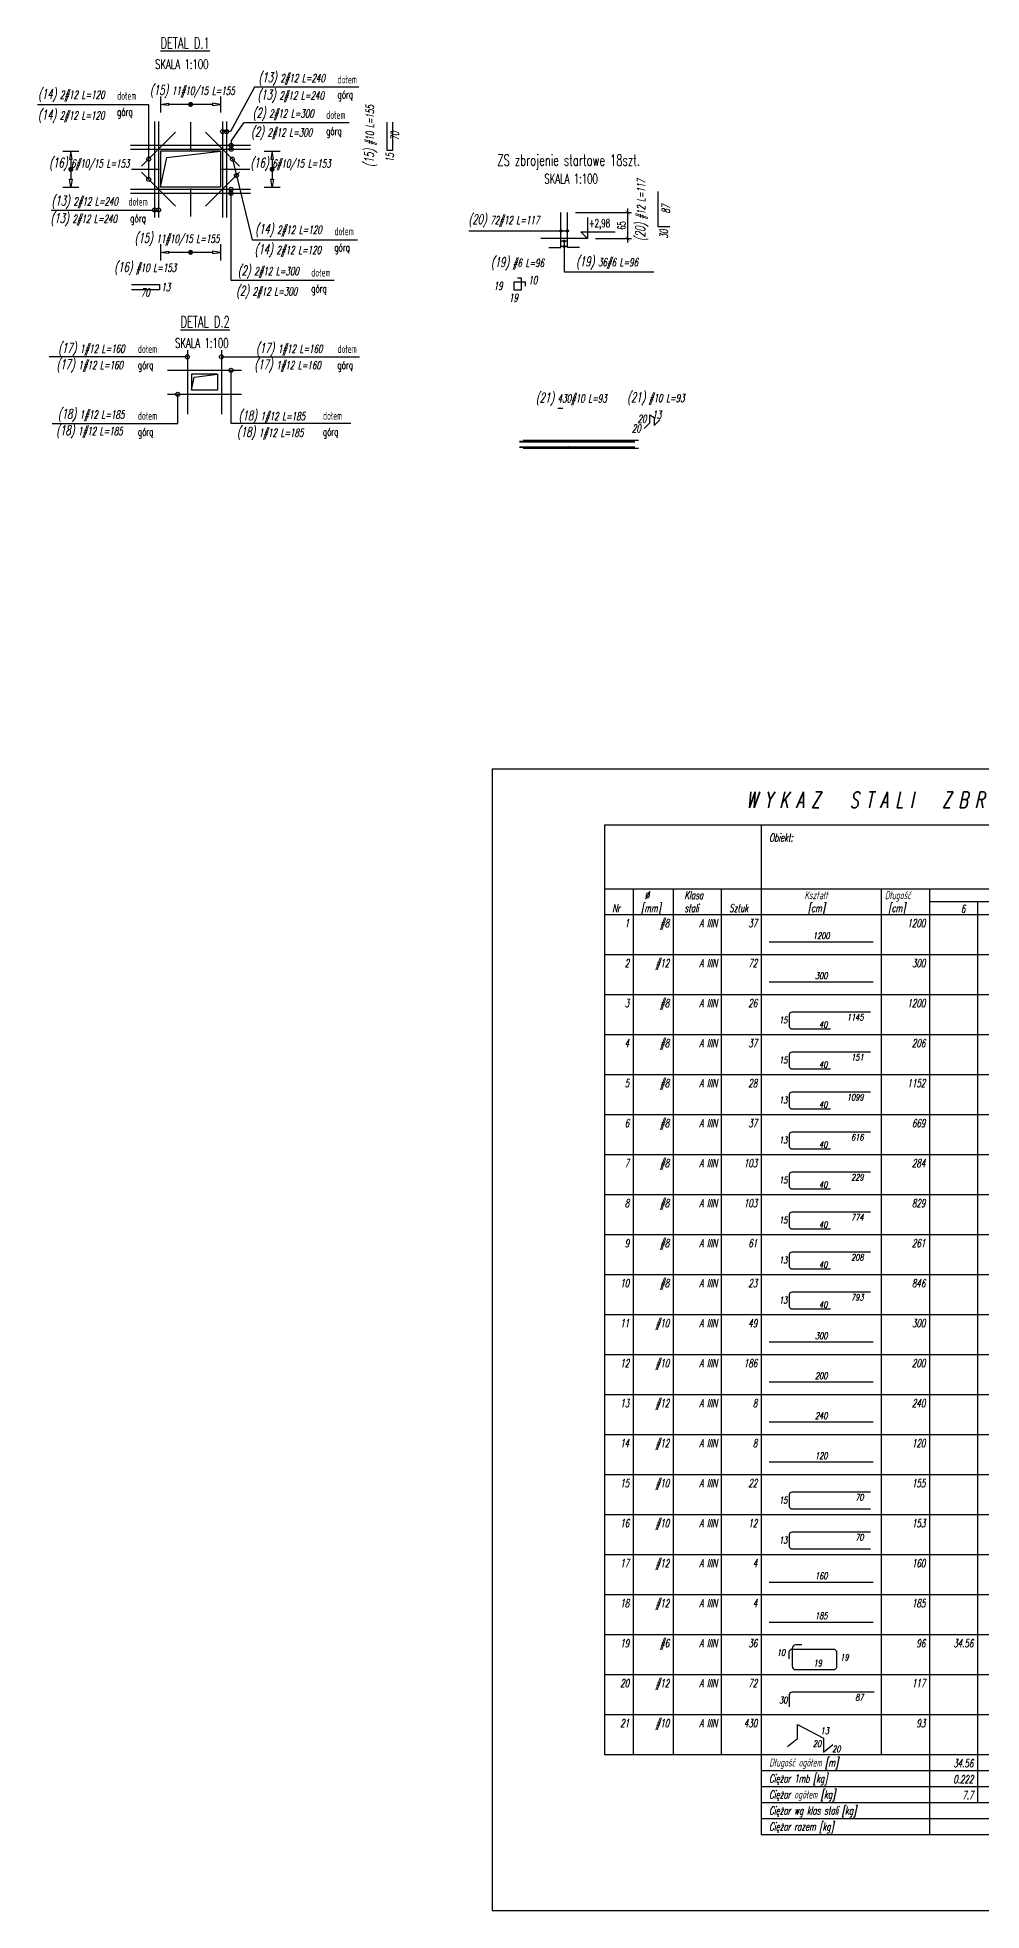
# Model space of a CAD drawing. Header units: millimetres. Extents: x 25746 to 38332, y -66591 to -55538.
# Drawn here: x 33315 to 35674, y -65174 to -60492 of the extents above; entities that cross this region are included whole.
import ezdxf
from ezdxf.enums import TextEntityAlignment as Align

# ---------------------------------------------------------------- set-up
doc = ezdxf.new("R2010")
doc.units = ezdxf.units.MM
doc.header["$LTSCALE"] = 5
doc.layers.get('Defpoints').update_dxf_attribs({"color": 251})
for name, color, linetype in [('K-LINIA', 254, 'Continuous'), ('K-SRUBY', 3, 'Continuous'), ('K-TEXT 2.4mm', 71, 'Continuous'), ('K-TEXT 2.8mm', 101, 'Continuous'), ('K-TEXT 2mm', 254, 'Continuous'), ('K-WYMIARY', 1, 'Continuous'), ('K-ZBROJ_12', 161, 'Continuous'), ('ZBROJA_NIEZLICZAC', 255, 'Continuous'), ('ZBROJA_PRET', 161, 'Continuous'), ('ZBROJA_RZUTPR', 141, 'Continuous'), ('ZBROJA_RZUTPR1', 255, 'Continuous'), ('ZBROJA_ZASIEG', 253, 'Continuous'), ('ZBROJA_ZESTAWIENIE', 62, 'Continuous'), ('ZBROJA_ZESTAWIENIE1', 252, 'Continuous'), ('ZBROJA_ZESTAWIENIE2', 30, 'Continuous'), ('ZBROJA_ZESTAWIENIE3', 141, 'Continuous'), ('ZBROJA_ZESTAWIENIE4', 210, 'Continuous'), ('ZBROJA_ZLICZAC', 125, 'Continuous')]:
    doc.layers.add(name, color=color, linetype=linetype)
doc.styles.add('STYL_ZBROJA', font='romanszb.shx', dxfattribs={"width": 0.65, "oblique": 12})
doc.styles.add('text 2.4mm', font='romans.shx', dxfattribs={"width": 0.65})
doc.styles.add('text 2.8mm', font='romans.shx', dxfattribs={"width": 0.65})
doc.styles.add('text 2mm', font='romans.shx', dxfattribs={"width": 0.65})
doc.styles.add('WYM1', font='romanszb.shx', dxfattribs={"width": 0.6})
doc.dimstyles.new('CM100', dxfattribs={"dimscale": 5, "dimtxt": 2, "dimasz": 1, "dimexe": 1, "dimexo": 2, "dimgap": 0.5, "dimtad": 1, "dimrnd": 0.5, "dimdsep": 46, "dimtxsty": 'WYM1', "dimblk": 'OBLIQUE', "dimcen": 0, "dimdle": 1, "dimclrd": 253, "dimclre": 251, "dimclrt": 30, "dimadec": 0, "dimazin": 0, "dimtfac": 1, "dimtix": 1, "dimtmove": 0, "dimatfit": 0, "dimfxl": 1, "dimtfillclr": 256, "dimtolj": 1, "dimarcsym": 0})

# ---------------------------------------------------------------- blocks, each defined once
blk = doc.blocks.new('_zestawienie')
at = {"layer": 'ZBROJA_ZESTAWIENIE'}
for p, q in [((0, 0), (1652, 0)), ((392, 0), (392, -160)), ((1172, 0), (1172, -160)), ((1652, 0), (1652, -160)), ((0, -160), (1652, -160)), ((0, -160), (0, -192)), ((72, -160), (72, -192)), ((172, -160), (172, -192)), ((292, -160), (292, -192)), ((392, -160), (392, -192)), ((692, -160), (692, -192)), ((812, -160), (812, -192)), ((1652, -160), (1652, -224)), ((0, -192), (0, -224)), ((0, -224), (1652, -224)), ((0, -224), (0, -324)), ((72, -192), (72, -224)), ((72, -224), (72, -324)), ((172, -192), (172, -224)), ((172, -224), (172, -324)), ((292, -192), (292, -224)), ((292, -224), (292, -324)), ((392, -192), (392, -224)), ((392, -224), (392, -324)), ((692, -192), (692, -224)), ((692, -224), (692, -324)), ((812, -192), (812, -224)), ((812, -224), (812, -324)), ((932, -192), (932, -224)), ((932, -224), (932, -324)), ((1052, -192), (1052, -224)), ((1052, -224), (1052, -324)), ((1172, -192), (1172, -224)), ((1172, -224), (1172, -324)), ((1292, -192), (1292, -224)), ((1292, -224), (1292, -324)), ((1412, -192), (1412, -224)), ((1412, -224), (1412, -324)), ((1532, -192), (1532, -224)), ((1532, -224), (1532, -324)), ((1652, -192), (1652, -224)), ((1652, -224), (1652, -324)), ((0, -324), (0, -424)), ((72, -324), (72, -424)), ((172, -324), (172, -424)), ((292, -324), (292, -424)), ((392, -324), (392, -424)), ((692, -324), (692, -424)), ((812, -324), (812, -424)), ((932, -324), (932, -424)), ((1052, -324), (1052, -424)), ((1172, -324), (1172, -424)), ((1292, -324), (1292, -424)), ((1412, -324), (1412, -424)), ((1532, -324), (1532, -424)), ((1652, -324), (1652, -424)), ((0, -424), (0, -524)), ((72, -424), (72, -524)), ((172, -424), (172, -524)), ((292, -424), (292, -524)), ((392, -424), (392, -524)), ((692, -424), (692, -524)), ((812, -424), (812, -524)), ((932, -424), (932, -524)), ((1052, -424), (1052, -524)), ((1172, -424), (1172, -524)), ((1292, -424), (1292, -524)), ((1412, -424), (1412, -524)), ((1532, -424), (1532, -524)), ((1652, -424), (1652, -524)), ((0, -524), (0, -624)), ((72, -524), (72, -624)), ((172, -524), (172, -624)), ((292, -524), (292, -624)), ((392, -524), (392, -624)), ((692, -524), (692, -624)), ((812, -524), (812, -624)), ((932, -524), (932, -624)), ((1052, -524), (1052, -624)), ((1172, -524), (1172, -624)), ((1292, -524), (1292, -624)), ((1412, -524), (1412, -624)), ((1532, -524), (1532, -624)), ((1652, -524), (1652, -624)), ((0, -624), (0, -724)), ((72, -624), (72, -724)), ((172, -624), (172, -724)), ((292, -624), (292, -724)), ((392, -624), (392, -724)), ((692, -624), (692, -724)), ((812, -624), (812, -724)), ((932, -624), (932, -724)), ((1052, -624), (1052, -724)), ((1172, -624), (1172, -724)), ((1292, -624), (1292, -724)), ((1412, -624), (1412, -724)), ((1532, -624), (1532, -724)), ((1652, -624), (1652, -724)), ((0, -724), (0, -824)), ((72, -724), (72, -824)), ((172, -724), (172, -824)), ((292, -724), (292, -824)), ((392, -724), (392, -824)), ((692, -724), (692, -824)), ((812, -724), (812, -824)), ((932, -724), (932, -824)), ((1052, -724), (1052, -824)), ((1172, -724), (1172, -824)), ((1292, -724), (1292, -824)), ((1412, -724), (1412, -824)), ((1532, -724), (1532, -824)), ((1652, -724), (1652, -824)), ((0, -824), (0, -924)), ((72, -824), (72, -924)), ((172, -824), (172, -924)), ((292, -824), (292, -924)), ((392, -824), (392, -924)), ((692, -824), (692, -924)), ((812, -824), (812, -924)), ((932, -824), (932, -924)), ((1052, -824), (1052, -924)), ((1172, -824), (1172, -924)), ((1292, -824), (1292, -924)), ((1412, -824), (1412, -924)), ((1532, -824), (1532, -924)), ((1652, -824), (1652, -924)), ((0, -924), (0, -1024)), ((72, -924), (72, -1024)), ((172, -924), (172, -1024)), ((292, -924), (292, -1024)), ((392, -924), (392, -1024)), ((692, -924), (692, -1024)), ((812, -924), (812, -1024)), ((932, -924), (932, -1024)), ((1052, -924), (1052, -1024)), ((1172, -924), (1172, -1024)), ((1292, -924), (1292, -1024)), ((1412, -924), (1412, -1024)), ((1532, -924), (1532, -1024)), ((1652, -924), (1652, -1024)), ((0, -1024), (0, -1124)), ((72, -1024), (72, -1124)), ((172, -1024), (172, -1124)), ((292, -1024), (292, -1124)), ((392, -1024), (392, -1124)), ((692, -1024), (692, -1124)), ((812, -1024), (812, -1124)), ((932, -1024), (932, -1124)), ((1052, -1024), (1052, -1124)), ((1172, -1024), (1172, -1124)), ((1292, -1024), (1292, -1124)), ((1412, -1024), (1412, -1124)), ((1532, -1024), (1532, -1124)), ((1652, -1024), (1652, -1124)), ((0, -1124), (0, -1224)), ((72, -1124), (72, -1224)), ((172, -1124), (172, -1224)), ((292, -1124), (292, -1224)), ((392, -1124), (392, -1224)), ((692, -1124), (692, -1224)), ((812, -1124), (812, -1224)), ((932, -1124), (932, -1224)), ((1052, -1124), (1052, -1224)), ((1172, -1124), (1172, -1224)), ((1292, -1124), (1292, -1224)), ((1412, -1124), (1412, -1224)), ((1532, -1124), (1532, -1224)), ((1652, -1124), (1652, -1224)), ((0, -1224), (0, -1324)), ((72, -1224), (72, -1324)), ((172, -1224), (172, -1324)), ((292, -1224), (292, -1324)), ((392, -1224), (392, -1324)), ((692, -1224), (692, -1324)), ((812, -1224), (812, -1324)), ((932, -1224), (932, -1324)), ((1052, -1224), (1052, -1324)), ((1172, -1224), (1172, -1324)), ((1292, -1224), (1292, -1324)), ((1412, -1224), (1412, -1324)), ((1532, -1224), (1532, -1324)), ((1652, -1224), (1652, -1324)), ((0, -1324), (0, -1424)), ((72, -1324), (72, -1424)), ((172, -1324), (172, -1424)), ((292, -1324), (292, -1424)), ((392, -1324), (392, -1424)), ((692, -1324), (692, -1424)), ((812, -1324), (812, -1424)), ((932, -1324), (932, -1424)), ((1052, -1324), (1052, -1424)), ((1172, -1324), (1172, -1424)), ((1292, -1324), (1292, -1424)), ((1412, -1324), (1412, -1424)), ((1532, -1324), (1532, -1424)), ((1652, -1324), (1652, -1424)), ((0, -1424), (0, -1524)), ((72, -1424), (72, -1524)), ((172, -1424), (172, -1524)), ((292, -1424), (292, -1524)), ((392, -1424), (392, -1524)), ((692, -1424), (692, -1524)), ((812, -1424), (812, -1524)), ((932, -1424), (932, -1524)), ((1052, -1424), (1052, -1524)), ((1172, -1424), (1172, -1524)), ((1292, -1424), (1292, -1524)), ((1412, -1424), (1412, -1524)), ((1532, -1424), (1532, -1524)), ((1652, -1424), (1652, -1524)), ((0, -1524), (0, -1624)), ((72, -1524), (72, -1624)), ((172, -1524), (172, -1624)), ((292, -1524), (292, -1624)), ((392, -1524), (392, -1624)), ((692, -1524), (692, -1624)), ((812, -1524), (812, -1624)), ((932, -1524), (932, -1624)), ((1052, -1524), (1052, -1624)), ((1172, -1524), (1172, -1624)), ((1292, -1524), (1292, -1624)), ((1412, -1524), (1412, -1624)), ((1532, -1524), (1532, -1624)), ((1652, -1524), (1652, -1624)), ((0, -1624), (0, -1724)), ((72, -1624), (72, -1724)), ((172, -1624), (172, -1724)), ((292, -1624), (292, -1724)), ((392, -1624), (392, -1724)), ((692, -1624), (692, -1724)), ((812, -1624), (812, -1724)), ((932, -1624), (932, -1724)), ((1052, -1624), (1052, -1724)), ((1172, -1624), (1172, -1724)), ((1292, -1624), (1292, -1724)), ((1412, -1624), (1412, -1724)), ((1532, -1624), (1532, -1724)), ((1652, -1624), (1652, -1724)), ((0, -1724), (0, -1824)), ((72, -1724), (72, -1824)), ((172, -1724), (172, -1824)), ((292, -1724), (292, -1824)), ((392, -1724), (392, -1824)), ((692, -1724), (692, -1824)), ((812, -1724), (812, -1824)), ((932, -1724), (932, -1824)), ((1052, -1724), (1052, -1824)), ((1172, -1724), (1172, -1824)), ((1292, -1724), (1292, -1824)), ((1412, -1724), (1412, -1824)), ((1532, -1724), (1532, -1824)), ((1652, -1724), (1652, -1824)), ((0, -1824), (0, -1924)), ((72, -1824), (72, -1924)), ((172, -1824), (172, -1924)), ((292, -1824), (292, -1924)), ((392, -1824), (392, -1924)), ((692, -1824), (692, -1924)), ((812, -1824), (812, -1924)), ((932, -1824), (932, -1924)), ((1052, -1824), (1052, -1924)), ((1172, -1824), (1172, -1924)), ((1292, -1824), (1292, -1924)), ((1412, -1824), (1412, -1924)), ((1532, -1824), (1532, -1924)), ((1652, -1824), (1652, -1924)), ((0, -1924), (0, -2024)), ((72, -1924), (72, -2024)), ((172, -1924), (172, -2024)), ((292, -1924), (292, -2024)), ((392, -1924), (392, -2024)), ((692, -1924), (692, -2024)), ((812, -1924), (812, -2024)), ((932, -1924), (932, -2024)), ((1052, -1924), (1052, -2024)), ((1172, -1924), (1172, -2024)), ((1292, -1924), (1292, -2024)), ((1412, -1924), (1412, -2024)), ((1532, -1924), (1532, -2024)), ((1652, -1924), (1652, -2024)), ((0, -2024), (0, -2124)), ((72, -2024), (72, -2124)), ((172, -2024), (172, -2124)), ((292, -2024), (292, -2124)), ((392, -2024), (392, -2124)), ((692, -2024), (692, -2124)), ((812, -2024), (812, -2124)), ((932, -2024), (932, -2124)), ((1052, -2024), (1052, -2124)), ((1172, -2024), (1172, -2124)), ((1292, -2024), (1292, -2124)), ((1412, -2024), (1412, -2124)), ((1532, -2024), (1532, -2124)), ((1652, -2024), (1652, -2124)), ((0, -2124), (0, -2224)), ((72, -2124), (72, -2224)), ((172, -2124), (172, -2224)), ((292, -2124), (292, -2224)), ((392, -2124), (392, -2224)), ((692, -2124), (692, -2224)), ((812, -2124), (812, -2224)), ((932, -2124), (932, -2224)), ((1052, -2124), (1052, -2224)), ((1172, -2124), (1172, -2224)), ((1292, -2124), (1292, -2224)), ((1412, -2124), (1412, -2224)), ((1532, -2124), (1532, -2224)), ((1652, -2124), (1652, -2224)), ((0, -2224), (0, -2324)), ((72, -2224), (72, -2324)), ((172, -2224), (172, -2324)), ((292, -2224), (292, -2324)), ((392, -2224), (392, -2324)), ((692, -2224), (692, -2324)), ((812, -2224), (812, -2324)), ((932, -2224), (932, -2324)), ((1052, -2224), (1052, -2324)), ((1172, -2224), (1172, -2324)), ((1292, -2224), (1292, -2324)), ((1412, -2224), (1412, -2324)), ((1532, -2224), (1532, -2324)), ((1652, -2224), (1652, -2324)), ((0, -2324), (1652, -2324)), ((392, -2324), (392, -2524)), ((812, -2324), (812, -2524)), ((932, -2324), (932, -2444)), ((1052, -2324), (1052, -2444)), ((1172, -2324), (1172, -2444)), ((1292, -2324), (1292, -2444)), ((1412, -2324), (1412, -2484)), ((1532, -2324), (1532, -2484)), ((1652, -2324), (1652, -2484)), ((1652, -2324), (1652, -2484)), ((1292, -2444), (1292, -2484)), ((392, -2524), (1652, -2524)), ((1652, -2484), (1652, -2524))]:
    blk.add_line(p, q, dxfattribs=at)
at = {"layer": 'ZBROJA_ZESTAWIENIE1'}
for p, q in [((-280, 140), (1712, 140)), ((-280, 140), (-280, -2714)), ((1712, 140), (1712, -2714)), ((812, -192), (1652, -192)), ((0, -324), (1652, -324)), ((0, -424), (1652, -424)), ((0, -524), (1652, -524)), ((0, -624), (1652, -624)), ((0, -724), (1652, -724)), ((0, -824), (1652, -824)), ((0, -924), (1652, -924)), ((0, -1024), (1652, -1024)), ((0, -1124), (1652, -1124)), ((0, -1224), (1652, -1224)), ((0, -1324), (1652, -1324)), ((0, -1424), (1652, -1424)), ((0, -1524), (1652, -1524)), ((0, -1624), (1652, -1624)), ((0, -1724), (1652, -1724)), ((0, -1824), (1652, -1824)), ((0, -1924), (1652, -1924)), ((0, -2024), (1652, -2024)), ((0, -2124), (1652, -2124)), ((0, -2224), (1652, -2224)), ((392, -2364), (1652, -2364)), ((392, -2404), (1652, -2404)), ((392, -2444), (1652, -2444)), ((392, -2484), (1652, -2484)), ((-280, -2714), (1712, -2714))]:
    blk.add_line(p, q, dxfattribs=at)
at = {"layer": 'ZBROJA_ZESTAWIENIE2'}
blk.add_line((0, 0), (0, -160), dxfattribs=at)
at = {"layer": 'ZBROJA_ZESTAWIENIE3'}
for points in [[(412, -292.8), (672, -292.8)], [(412, -392.8), (672, -392.8)], [(412, -1292.8), (672, -1292.8)], [(412, -1392.8), (672, -1392.8)], [(412, -1492.8), (672, -1492.8)], [(412, -1592.8), (672, -1592.8)], [(412, -1892.8), (672, -1892.8)], [(412, -1992.8), (672, -1992.8)], [(458, -2304.2), (482.2, -2284.2), (482.2, -2249), (547.2, -2283), (547.2, -2318.2), (571.2, -2298.6)]]:
    blk.add_lwpolyline(points, dxfattribs=at)
for points in [[(564.8, -511), (469, -511, -0.414214), (463, -505), (463, -473.6, -0.414214), (469, -467.6), (665.4, -467.6)], [(564.8, -611), (469, -611, -0.414214), (463, -605), (463, -573.6, -0.414214), (469, -567.6), (665.4, -567.6)], [(564.8, -711), (469, -711, -0.414214), (463, -705), (463, -673.6, -0.414214), (469, -667.6), (665.4, -667.6)], [(564.8, -811), (469, -811, -0.414214), (463, -805), (463, -773.6, -0.414214), (469, -767.6), (665.4, -767.6)], [(564.8, -911), (469, -911, -0.414214), (463, -905), (463, -873.6, -0.414214), (469, -867.6), (665.4, -867.6)], [(564.8, -1011), (469, -1011, -0.414214), (463, -1005), (463, -973.6, -0.414214), (469, -967.6), (665.4, -967.6)], [(564.8, -1111), (469, -1111, -0.414214), (463, -1105), (463, -1073.6, -0.414214), (469, -1067.6), (665.4, -1067.6)], [(564.8, -1211), (469, -1211, -0.414214), (463, -1205), (463, -1173.6, -0.414214), (469, -1167.6), (665.4, -1167.6)], [(665.4, -1711), (469, -1711, -0.414214), (463, -1705), (463, -1673.6, -0.414214), (469, -1667.6), (665.4, -1667.6)], [(665.4, -1811), (469, -1811, -0.414214), (463, -1805), (463, -1773.6, -0.414214), (469, -1767.6), (665.4, -1767.6)], [(493.4, -2050.2), (478, -2050.2, 0.414214), (469.2, -2059), (469.2, -2103, 0.414214), (478, -2111.8), (572.4, -2111.8, 0.414214), (581.2, -2103), (581.2, -2070, 0.414214), (572.4, -2061.2), (469.4, -2061.2, 0.414214), (460.6, -2070), (460.6, -2085.2)], [(463, -2205), (463, -2173.6, -0.414214), (469, -2167.6), (674, -2167.6)]]:
    blk.add_lwpolyline(points, format="xyb", dxfattribs=at)
at = {"layer": 'ZBROJA_ZESTAWIENIE2', "style": 'STYL_ZBROJA', "oblique": 12, "width": 0.65}
for s, p in [('Obiekt:', (412, -48)), ('Rys. ', (1186, -32)), ('Nr rys. ', (1186, -64)), ('Strona ', (1186, -96)), ('1 z 1', (1292, -96)), ('Data ', (1186, -128)), ('Wyk ', (1186, -160)), (' %%c', (92, -192)), ('Klasa', (200, -192)), ('Kształt', (500, -192)), (' Długość', (692, -192)), ('Nr', (20, -224)), ('[mm]', (92, -224)), ('stali', (200, -224)), ('Sztuk', (312, -224)), (' [cm]', (500, -224)), ('  [cm]', (692, -224)), ('Długość ogółem [m]', (412, -2360)), ('Ciężar 1mb [kg]', (412, -2400)), ('Ciężar ogółem [kg]', (412, -2440)), ('Ciężar wg klas stali [kg]', (412, -2480)), ('Ciężar razem [kg]', (412, -2520))]:
    blk.add_text(s, height=20, dxfattribs=at).set_placement(p, align=Align.BOTTOM_LEFT)
for s, height, p in [('Długość całkowita [m]', 20, (1232, -184)), ('19', 16, (533, -2103.6))]:
    blk.add_text(s, height=height, dxfattribs=at).set_placement(p, align=Align.CENTER)
for s, p in [('#8', (162, -256)), ('6', (902, -220)), ('8', (1022, -220)), ('10', (1142, -220)), ('12', (1262, -220)), ('1', (62, -256)), ('A IIIN', (282, -256)), ('37', (382, -256)), ('1200', (802, -256)), ('444', (1042, -256)), ('2', (62, -356)), ('#12', (162, -356)), ('A IIIN', (282, -356)), ('72', (382, -356)), ('300', (802, -356)), ('216', (1282, -356)), ('3', (62, -456)), ('#8', (162, -456)), ('A IIIN', (282, -456)), ('26', (382, -456)), ('1200', (802, -456)), ('312', (1042, -456)), ('4', (62, -556)), ('#8', (162, -556)), ('A IIIN', (282, -556)), ('37', (382, -556)), ('206', (802, -556)), ('76.22', (1042, -556)), ('5', (62, -656)), ('#8', (162, -656)), ('A IIIN', (282, -656)), ('28', (382, -656)), ('1152', (802, -656)), ('322.56', (1042, -656)), ('6', (62, -756)), ('#8', (162, -756)), ('A IIIN', (282, -756)), ('37', (382, -756)), ('669', (802, -756)), ('247.53', (1042, -756)), ('7', (62, -856)), ('#8', (162, -856)), ('A IIIN', (282, -856)), ('103', (382, -856)), ('284', (802, -856)), ('292.52', (1042, -856)), ('8', (62, -956)), ('#8', (162, -956)), ('A IIIN', (282, -956)), ('103', (382, -956)), ('829', (802, -956)), ('853.87', (1042, -956)), ('9', (62, -1056)), ('#8', (162, -1056)), ('A IIIN', (282, -1056)), ('61', (382, -1056)), ('261', (802, -1056)), ('159.21', (1042, -1056)), ('10', (62, -1156)), ('#8', (162, -1156)), ('A IIIN', (282, -1156)), ('23', (382, -1156)), ('846', (802, -1156)), ('194.58', (1042, -1156)), ('11', (62, -1256)), ('#10', (162, -1256)), ('A IIIN', (282, -1256)), ('49', (382, -1256)), ('300', (802, -1256)), ('147', (1162, -1256)), ('12', (62, -1356)), ('#10', (162, -1356)), ('A IIIN', (282, -1356)), ('186', (382, -1356)), ('200', (802, -1356)), ('372', (1162, -1356)), ('13', (62, -1456)), ('#12', (162, -1456)), ('A IIIN', (282, -1456)), ('8', (382, -1456)), ('240', (802, -1456)), ('19.2', (1282, -1456)), ('14', (62, -1556)), ('#12', (162, -1556)), ('A IIIN', (282, -1556)), ('8', (382, -1556)), ('120', (802, -1556)), ('9.6', (1282, -1556)), ('15', (62, -1656)), ('#10', (162, -1656)), ('A IIIN', (282, -1656)), ('22', (382, -1656)), ('155', (802, -1656)), ('34.1', (1162, -1656)), ('#10', (162, -1756)), ('16', (62, -1756)), ('A IIIN', (282, -1756)), ('12', (382, -1756)), ('153', (802, -1756)), ('18.36', (1162, -1756)), ('17', (62, -1856)), ('#12', (162, -1856)), ('A IIIN', (282, -1856)), ('4', (382, -1856)), ('160', (802, -1856)), ('6.4', (1282, -1856)), ('18', (62, -1956)), ('#12', (162, -1956)), ('A IIIN', (282, -1956)), ('4', (382, -1956)), ('185', (802, -1956)), ('7.4', (1282, -1956)), ('19', (62, -2056)), ('#6', (162, -2056)), ('A IIIN', (282, -2056)), ('36', (382, -2056)), ('96', (802, -2056)), ('34.56', (922, -2056)), ('20', (62, -2156)), ('#12', (162, -2156)), ('A IIIN', (282, -2156)), ('72', (382, -2156)), ('117', (802, -2156)), ('84.24', (1282, -2156)), ('21', (62, -2256)), ('#10', (162, -2256)), ('A IIIN', (282, -2256)), ('430', (382, -2256)), ('93', (802, -2256)), ('399.9', (1162, -2256)), ('34.56', (922, -2356)), ('2902.49', (1042, -2356)), ('971.36', (1162, -2356)), ('342.84', (1282, -2356)), ('0.222', (922, -2396)), ('0.395', (1042, -2396)), ('0.617', (1162, -2396)), ('0.888', (1282, -2396)), ('7.7', (922, -2436)), ('1146.5', (1042, -2436)), ('599.3', (1162, -2436)), ('304.4', (1282, -2436)), ('(A IIIN) 2057.9', (1282, -2476)), ('2057.9', (1642, -2516))]:
    blk.add_text(s, height=20, dxfattribs=at).set_placement(p, align=Align.RIGHT)
for s, p in [('1200', (542, -290.2)), ('300', (542, -390.2)), ('300', (542, -1290.2)), ('200', (542, -1390.2)), ('240', (542, -1490.2)), ('120', (542, -1590.2)), ('160', (542, -1890.2)), ('185', (542, -1990.2))]:
    blk.add_text(s, height=16, dxfattribs=at).set_placement(p, align=Align.BOTTOM_CENTER)
for s, p in [('15', (457.4, -488.2)), ('15', (457.4, -588.2)), ('13', (457.4, -688.2)), ('13', (457.4, -788.2)), ('15', (457.4, -888.2)), ('15', (457.4, -988.2)), ('13', (457.4, -1088.2)), ('13', (457.4, -1188.2)), ('15', (457.4, -1688.2)), ('13', (457.4, -1788.2)), ('30', (457.4, -2188.2)), ('20', (542, -2297))]:
    blk.add_text(s, height=16, dxfattribs=at).set_placement(p, align=Align.MIDDLE_RIGHT)
for s, p in [('40', (557.4, -512.2)), ('1145', (647.6, -494)), ('40', (557.4, -612.2)), ('151', (647.6, -594)), ('40', (557.4, -712.2)), ('1099', (647.6, -694)), ('40', (557.4, -812.2)), ('616', (647.6, -794)), ('229', (647.6, -894)), ('40', (557.4, -912.2)), ('774', (647.6, -994)), ('40', (557.4, -1012.2)), ('208', (647.6, -1094)), ('40', (557.4, -1112.2)), ('40', (557.4, -1212.2)), ('793', (647.6, -1194)), ('70', (647.6, -1694)), ('70', (647.6, -1794)), ('10', (451.8, -2082.4)), ('87', (647.6, -2194))]:
    blk.add_text(s, height=16, dxfattribs=at).set_placement(p, align=Align.BOTTOM_RIGHT)
for s, p in [('19', (589.6, -2081)), ('13', (540.4, -2264.8)), ('20', (569.4, -2310))]:
    blk.add_text(s, height=16, dxfattribs=at).set_placement(p, align=Align.MIDDLE_LEFT)
at = {"layer": 'ZBROJA_ZESTAWIENIE4', "style": 'STYL_ZBROJA', "oblique": 12, "width": 0.65}
blk.add_text('W Y K A Z   S T A L I   Z B R O J E N I O W E J', height=40, dxfattribs=at).set_placement((826, 42), align=Align.CENTER)
blk = doc.blocks.new('_ArchTick')
at = {"color": 0, "linetype": 'ByBlock', "const_width": 0.15}
blk.add_lwpolyline([(-0.5, -0.5), (0.5, 0.5)], dxfattribs=at)
blk = doc.blocks.new('*D29')
at = {"layer": 'Defpoints', "color": 0, "transparency": 16777216}
for p in [(34639.5, -60929.8), (34690.1, -60994.8), (34790.1, -60994.8)]:
    blk.add_point(p, dxfattribs=at)
at = {"layer": 'K-WYMIARY', "color": 251, "lineweight": -2, "transparency": 16777216}
for p, q in [((34659.5, -60929.8), (34800.1, -60929.8)), ((34710.1, -60994.8), (34800.1, -60994.8))]:
    blk.add_line(p, q, dxfattribs=at)
at = {"layer": 'K-WYMIARY', "color": 253, "lineweight": -2, "transparency": 16777216}
blk.add_line((34790.1, -60919.8), (34790.1, -61004.8), dxfattribs=at)
at = {"layer": 'K-WYMIARY', "color": 253, "lineweight": -2, "transparency": 16777216, "xscale": 10, "yscale": 10, "zscale": 10}
for p, rotation in [((34790.1, -60929.8), 90), ((34790.1, -60994.8), 270)]:
    blk.add_blockref('_ArchTick', p, dxfattribs=dict(at, rotation=rotation))
at = {"layer": 'K-WYMIARY', "color": 30, "transparency": 16777216, "insert": (34775.1, -60962.3), "char_height": 20, "attachment_point": 5, "rotation": 90, "style": 'WYM1'}
blk.add_mtext('\\A1;65', dxfattribs=at)

msp = doc.modelspace()

# ---------------------------------------------------------------- linework, layer by layer
at = {"layer": 'K-LINIA'}
for points in [[(34118.185, -60616.477), (33858.018, -60616.477), (33797.409, -60727.544), (33777.95, -60727.544)], [(33593.35, -60847.161), (33593.35, -60660.813), (33315.415, -60660.813)], [(33799.387, -60751.391), (33830.723, -60705.634)], [(34094.166, -60705.634), (33830.723, -60705.634)], [(33799.387, -60751.391), (33799.387, -60771.797)], [(33802.581, -60796.458), (33851.916, -60997.734)], [(34056.77, -61099.708), (33799.149, -61099.708), (33799.149, -60871.791)], [(33349.653, -60923.61), (33617.98, -60923.61)], [(33851.916, -60997.734), (34115.271, -60997.734)], [(34392.842, -60975.802), (34639.451, -60975.802)], [(34690.142, -60994.784), (34572.761, -60994.784)], [(34631.452, -61000.948), (34631.452, -61078.434), (34855.766, -61078.434)], [(33690.024, -61290.612), (33344.737, -61290.612)], [(33775.024, -61290.612), (34120.311, -61290.612)], [(34098.777, -61457.492), (33799.08, -61457.492), (33799.08, -61324.227)], [(33352.091, -61457.492), (33665.968, -61457.492), (33665.968, -61384.227)], [(34519.643, -61501.767), (34808.053, -61501.767)], [(34519.643, -61502.767), (34808.053, -61502.767)], [(34519.643, -61515.767), (34808.053, -61515.767)], [(34519.643, -61516.767), (34808.053, -61516.767)], [(34528.596, -61499.267), (34817.006, -61499.267)], [(34528.596, -61519.267), (34817.006, -61519.267)]]:
    msp.add_lwpolyline(points, dxfattribs=at)
for centre, radius in [((33777.95, -60727.544), 5), ((33787.95, -60727.544), 5), ((33799.387, -60761.797), 5), ((33799.387, -60771.797), 5), ((33593.35, -60796.458), 5), ((33802.581, -60796.458), 5), ((33593.35, -60847.161), 5), ((33799.149, -60871.791), 5), ((33812.562, -60837.179), 5), ((33799.149, -60881.791), 5), ((33607.98, -60923.61), 5), ((33617.98, -60923.61), 5), ((34623.452, -60975.967), 2.5), ((34631.452, -61001.114), 2.5), ((34639.451, -60975.967), 2.5), ((34631.452, -61014.532), 2.5), ((33690.024, -61290.612), 5), ((33775.024, -61290.612), 5), ((33799.08, -61324.227), 5), ((33665.968, -61384.227), 5), ((34642.816, -61502.267), 0.5), ((34642.816, -61503.267), 0.5), ((34642.816, -61515.267), 0.5), ((34642.816, -61516.267), 0.5)]:
    msp.add_circle(centre, radius, dxfattribs=at)
at = {"layer": 'K-SRUBY'}
for points in [[(33622.95, -60776.797), (33622.95, -60866.797), (33638.86, -60792.707), (33772.95, -60776.797), (33622.95, -60776.797)], [(33622.95, -60866.797), (33638.86, -60792.707), (33772.95, -60776.797), (33772.95, -60866.797), (33622.95, -60866.797)], [(33700.024, -61334.227), (33700.024, -61374.227), (33706.918, -61341.121), (33765.024, -61334.227), (33700.024, -61334.227)], [(33700.024, -61374.227), (33706.918, -61341.121), (33765.024, -61334.227), (33765.024, -61374.227), (33700.024, -61374.227)]]:
    msp.add_lwpolyline(points, dxfattribs=at)
at = {"layer": 'K-TEXT 2mm', "lineweight": -2}
msp.add_lwpolyline([(34690.142, -60942.447), (34690.142, -60994.784), (34673.37, -60978.012), (34758.748, -60978.012)], dxfattribs=at)
at = {"layer": 'K-ZBROJ_12'}
for points in [[(34593.452, -61017.151), (34623.452, -61017.151), (34623.452, -60929.784)], [(34669.451, -61017.151), (34639.451, -61017.151), (34639.451, -60929.784)]]:
    msp.add_lwpolyline(points, dxfattribs=at)
at = {"layer": 'ZBROJA_PRET'}
for p, q in [((33607.98, -60702.349), (33607.98, -60942.349)), ((33617.98, -60702.349), (33617.98, -60942.349)), ((33697.95, -60703.797), (33697.95, -60773.797)), ((33777.95, -60702.349), (33777.95, -60942.349)), ((33787.95, -60702.349), (33787.95, -60942.349)), ((33547.95, -60761.797), (33847.95, -60761.797)), ((33547.95, -60771.797), (33847.95, -60771.797)), ((33575.554, -60814.254), (33660.407, -60729.401)), ((33735.524, -60729.371), (33820.376, -60814.223)), ((33549.95, -60821.828), (33619.95, -60821.828)), ((33575.554, -60829.365), (33660.407, -60914.218)), ((33735.524, -60914.218), (33820.376, -60829.365)), ((33775.95, -60821.828), (33845.95, -60821.828)), ((33547.712, -60871.791), (33847.712, -60871.791)), ((33547.712, -60881.791), (33847.712, -60881.791)), ((33697.95, -60869.797), (33697.95, -60939.797)), ((34623.452, -61017.151), (34623.452, -60929.751)), ((34621.952, -61000.948), (34640.952, -61000.948)), ((34621.952, -61014.366), (34640.952, -61014.366)), ((33690.024, -61274.227), (33690.024, -61434.227)), ((33690.024, -61274.227), (33690.024, -61434.227)), ((33775.024, -61274.227), (33775.024, -61434.227)), ((33775.024, -61274.227), (33775.024, -61434.227)), ((33640.024, -61324.227), (33825.024, -61324.227)), ((33640.024, -61324.227), (33825.024, -61324.227)), ((33640.024, -61384.227), (33825.024, -61384.227)), ((33640.024, -61384.227), (33825.024, -61384.227)), ((34615.35, -61418.608), (34628.35, -61418.608))]:
    msp.add_line(p, q, dxfattribs=at)
at = {"layer": 'ZBROJA_RZUTPR'}
for points in [[(34188.285, -60703.797), (34188.285, -60773.797, 0.41421356), (34188.285, -60773.797), (34203.285, -60773.797, 0.41421356), (34203.285, -60773.797), (34203.285, -60703.797)], [(34865.632, -60877.677), (34865.632, -60964.677, 0.41421356), (34865.632, -60964.677), (34895.632, -60964.677)], [(34534.44, -61113.89), (34534.44, -61103.89, 0.41421356), (34534.44, -61103.89), (34505.44, -61103.89, 0.41421356), (34505.44, -61103.89), (34505.44, -61122.89, 0.41421356), (34505.44, -61122.89), (34524.44, -61122.89, 0.41421356), (34524.44, -61122.89), (34524.44, -61093.89, 0.41421356), (34524.44, -61093.89), (34514.44, -61093.89)], [(33549.95, -61109.985), (33619.95, -61109.985, -0.41421356), (33619.95, -61109.985), (33619.95, -61122.985, -0.41421356), (33619.95, -61122.985), (33549.95, -61122.985)]]:
    msp.add_lwpolyline(points, format="xyb", dxfattribs=at)
msp.add_lwpolyline([(34831.014, -61469.79), (34845.156, -61455.648), (34845.156, -61435.648), (34856.414, -61442.148), (34856.414, -61462.148), (34870.556, -61448.006)], dxfattribs=at)
at = {"layer": 'ZBROJA_ZASIEG'}
for p, q in [((33622.95, -60639.604), (33622.95, -60679.604)), ((33772.95, -60639.604), (33772.95, -60679.604)), ((33378.796, -60776.815), (33418.796, -60776.815)), ((33881.676, -60776.815), (33921.676, -60776.815)), ((33378.796, -60866.797), (33418.796, -60866.797)), ((33881.676, -60866.797), (33921.676, -60866.797)), ((33622.95, -61009.394), (33622.95, -61049.394)), ((33772.95, -61009.394), (33772.95, -61049.394))]:
    msp.add_line(p, q, dxfattribs=at)
for points in [[(33752.95, -60659.604), (33752.95, -60662.704), (33772.95, -60659.604), (33752.95, -60656.504), (33752.95, -60659.604), (33642.95, -60659.604), (33642.95, -60662.704), (33622.95, -60659.604), (33642.95, -60656.504), (33642.95, -60659.604)], [(33398.796, -60796.815), (33401.896, -60796.815), (33398.796, -60776.815), (33395.696, -60796.815), (33398.796, -60796.815), (33398.796, -60846.797), (33401.896, -60846.797), (33398.796, -60866.797), (33395.696, -60846.797), (33398.796, -60846.797)], [(33901.676, -60796.815), (33904.776, -60796.815), (33901.676, -60776.815), (33898.576, -60796.815), (33901.676, -60796.815), (33901.676, -60846.797), (33904.776, -60846.797), (33901.676, -60866.797), (33898.576, -60846.797), (33901.676, -60846.797)], [(33752.95, -61029.394), (33752.95, -61032.494), (33772.95, -61029.394), (33752.95, -61026.294), (33752.95, -61029.394), (33642.95, -61029.394), (33642.95, -61032.494), (33622.95, -61029.394), (33642.95, -61026.294), (33642.95, -61029.394)]]:
    msp.add_lwpolyline(points, dxfattribs=at)
at = {"layer": 'ZBROJA_ZASIEG', "const_width": 6.3}
for points in [[(33694.8, -60659.604, 1), (33701.1, -60659.604, 1)], [(33395.646, -60821.828, 1), (33401.946, -60821.828, 1)], [(33898.526, -60821.828, 1), (33904.826, -60821.828, 1)], [(33694.8, -61029.394, 1), (33701.1, -61029.394, 1)]]:
    msp.add_lwpolyline(points, format="xyb", close=True, dxfattribs=at)

# ---------------------------------------------------------------- block references
at = {"layer": 'ZBROJA_ZESTAWIENIE'}
msp.add_blockref('_zestawienie', (34731.904, -62460.355), dxfattribs=at)

# ---------------------------------------------------------------- texts
at = {"layer": 'K-TEXT 2.4mm', "style": 'text 2.4mm', "width": 0.65}
for p in [(33609.113, -60571.031), (34581.892, -60857.439), (33659.183, -61268.111)]:
    msp.add_text('SKALA 1:100', height=24, dxfattribs=at).set_placement(p)
at = {"layer": 'K-TEXT 2.8mm', "style": 'text 2.8mm', "width": 0.65}
for s, p in [('%%UDETAL D.1', (33622.682, -60520.284)), ('ZS zbrojenie startowe 18szt.', (34464.559, -60813.189)), ('%%UDETAL D.2', (33672.752, -61217.364))]:
    msp.add_text(s, height=28, dxfattribs=at).set_placement(p)
at = {"layer": 'K-TEXT 2mm', "style": 'text 2mm', "width": 0.65}
for s, p in [('dołem', (33514.597, -60648.019)), ('dołem', (34065.597, -60607.229)), ('górą', (34065.371, -60644.679)), ('górą', (33514.371, -60688.269)), ('dołem', (34037.042, -60695.881)), ('górą', (34036.816, -60736.131)), ('dołem', (33542.73, -60912.727)), ('górą', (33547.373, -60954.365)), ('dołem', (34057.544, -60986.709)), ('górą', (34057.318, -61026.959)), ('dołem', (33999.646, -61089.955)), ('górą', (33999.42, -61130.205)), ('dołem', (33566.52, -61280.859)), ('dołem', (34065.16, -61280.859)), ('górą', (33566.295, -61321.109)), ('górą', (34064.934, -61321.109)), ('dołem', (33566.52, -61447.739)), ('dołem', (34028.946, -61447.739)), ('górą', (33566.295, -61487.989)), ('górą', (34028.721, -61487.989))]:
    msp.add_text(s, height=20, dxfattribs=at).set_placement(p)
at = {"layer": 'K-TEXT 2mm', "lineweight": -2, "style": 'text 2mm', "width": 0.65}
msp.add_text('+2,98', height=20, dxfattribs=at).set_placement((34692.946, -60966.467))
at = {"layer": 'ZBROJA_NIEZLICZAC', "char_height": 40, "attachment_point": 8, "rotation": 90, "style": 'STYL_ZBROJA'}
for s, insert in [('\\H24;\\C71;\\H20;\\C256;\\H24;\\C71;(15)\\H20;\\C256; #10 L=155', (34164.285, -60738.797)), ('\\H24;\\C71;\\H20;\\C256;\\H24;\\C71;(20)\\H20;\\C256; #12 L=117', (34841.632, -60923.677))]:
    msp.add_mtext(s, dxfattribs=dict(at, insert=insert))
at = {"layer": 'ZBROJA_NIEZLICZAC', "char_height": 40, "attachment_point": 8, "style": 'STYL_ZBROJA'}
for s, insert in [('\\H24;\\C71;\\H20;\\C256;\\H24;\\C71;(16)\\H20;\\C256; #10 L=153', (33584.95, -61085.985)), ('\\H24;\\C71;\\H20;\\C256;\\H24;\\C71;(19)\\H20;\\C256; #6 L=96', (34514.94, -61073.89)), ('\\H24;\\C71;\\H20;\\C256;\\H24;\\C71;(21)\\H20;\\C256; #10 L=93', (34860.714, -61411.59))]:
    msp.add_mtext(s, dxfattribs=dict(at, insert=insert))
at = {"layer": 'ZBROJA_RZUTPR1', "style": 'STYL_ZBROJA', "oblique": 12, "width": 0.65}
for s, p in [('70', (34208.285, -60738.797)), ('87', (34885.632, -60921.177))]:
    msp.add_text(s, height=20, rotation=90, dxfattribs=at).set_placement(p, align=Align.MIDDLE)
for s, p in [('15', (34195.785, -60781.797)), ('30', (34880.632, -60972.677))]:
    msp.add_text(s, height=20, rotation=90, dxfattribs=at).set_placement(p, align=Align.MIDDLE_RIGHT)
for s, p in [('10', (34564.44, -61098.89)), ('13', (33647.14, -61116.485)), ('20', (34823.014, -61469.79)), ('20', (34837.214, -61445.59))]:
    msp.add_text(s, height=20, dxfattribs=at).set_placement(p, align=Align.MIDDLE_RIGHT)
msp.add_text('70', height=20, dxfattribs=at).set_placement((33584.95, -61129.985), align=Align.MIDDLE)
for s, p in [('19', (34455.44, -61113.39)), ('13', (34851.714, -61435.59))]:
    msp.add_text(s, height=20, dxfattribs=at).set_placement(p, align=Align.MIDDLE_LEFT)
msp.add_text('19', height=20, dxfattribs=at).set_placement((34504.94, -61132.89), align=Align.TOP_CENTER)
at = {"layer": 'ZBROJA_ZLICZAC', "char_height": 40, "attachment_point": 7, "style": 'STYL_ZBROJA'}
for s, insert in [('\\H24;\\C71;\\H20;\\C256;\\H24;\\C71;(13)\\H20;\\C256; 2#12 L=240', (33867.945, -60612.042)), ('\\H24;\\C71;\\H20;\\C256;\\H24;\\C71;(14)\\H20;\\C256; 2#12 L=120', (33317.286, -60653.344)), ('\\H24;\\C71;\\H20;\\C256;\\H24;\\C71;(15)\\H20;\\C256; 11#10/15 L=155', (33596.842, -60643.575)), ('\\H24;\\C71;\\H20;\\C256;\\H24;\\C71;(13)\\H20;\\C256; 2#12 L=240', (33865.443, -60655.604)), ('\\H24;\\C71;\\H20;\\C256;\\H24;\\C71;(14)\\H20;\\C256; 2#12 L=120', (33316.965, -60705.441)), ('\\H24;\\C71;\\H20;\\C256;\\H24;\\C71;(2)\\H20;\\C256; 2#12 L=300', (33853.522, -60700.589)), ('\\H24;\\C71;\\H20;\\C256;\\H24;\\C71;(2)\\H20;\\C256; 2#12 L=300', (33849.416, -60747.798)), ('\\H24;\\C71;\\H20;\\C256;\\H24;\\C71;(16)\\H20;\\C256; 6#10/15 L=153', (33345.006, -60825.458)), ('\\H24;\\C71;\\H20;\\C256;\\H24;\\C71;(16)\\H20;\\C256; 6#10/15 L=153', (33847.885, -60825.458)), ('\\H24;\\C71;\\H20;\\C256;\\H24;\\C71;(13)\\H20;\\C256; 2#12 L=240', (33350.791, -60920.363)), ('\\H24;\\C71;\\H20;\\C256;\\H24;\\C71;(13)\\H20;\\C256; 2#12 L=240', (33348.288, -60963.925)), ('\\H24;\\C71;\\H20;\\C256;\\H24;\\C71;(14)\\H20;\\C256; 2#12 L=120', (33859.947, -60991.097)), ('\\H24;\\C71;\\H20;\\C256;\\H24;\\C71;(20)\\H20;\\C256; 72#12 L=117', (34392.506, -60966.815)), ('\\H24;\\C71;\\H20;\\C256;\\H24;\\C71;(15)\\H20;\\C256; 11#10/15 L=155', (33558.39, -61013.364)), ('\\H24;\\C71;\\H20;\\C256;\\H24;\\C71;(14)\\H20;\\C256; 2#12 L=120', (33858.287, -61041.618)), ('\\H24;\\C71;\\H20;\\C256;\\H24;\\C71;(19)\\H20;\\C256; 36#6 L=96', (34661.521, -61072.2)), ('\\H24;\\C71;\\H20;\\C256;\\H24;\\C71;(2)\\H20;\\C256; 2#12 L=300', (33816.126, -61094.662)), ('\\H24;\\C71;\\H20;\\C256;\\H24;\\C71;(2)\\H20;\\C256; 2#12 L=300', (33812.02, -61145.452)), ('\\H24;\\C71;\\H20;\\C256;\\H24;\\C71;(17)\\H20;\\C256; 1#12 L=160', (33367.457, -61288.242)), ('\\H24;\\C71;\\H20;\\C256;\\H24;\\C71;(17)\\H20;\\C256; 1#12 L=160', (33861.814, -61288.599)), ('\\H24;\\C71;\\H20;\\C256;\\H24;\\C71;(17)\\H20;\\C256; 1#12 L=160', (33363.296, -61329.376)), ('\\H24;\\C71;\\H20;\\C256;\\H24;\\C71;(17)\\H20;\\C256; 1#12 L=160', (33857.653, -61329.732)), ('\\H24;\\C71;\\H20;\\C256;\\H24;\\C71;(21)\\H20;\\C256; 430#10 L=93', (34560.95, -61412.608)), ('\\H24;\\C71;\\H20;\\C256;\\H24;\\C71;(18)\\H20;\\C256; 1#12 L=185', (33366.664, -61453.161)), ('\\H24;\\C71;\\H20;\\C256;\\H24;\\C71;(18)\\H20;\\C256; 1#12 L=185', (33818.374, -61457.234)), ('\\H24;\\C71;\\H20;\\C256;\\H24;\\C71;(18)\\H20;\\C256; 1#12 L=185', (33362.502, -61494.295)), ('\\H24;\\C71;\\H20;\\C256;\\H24;\\C71;(18)\\H20;\\C256; 1#12 L=185', (33814.212, -61498.367))]:
    msp.add_mtext(s, dxfattribs=dict(at, insert=insert))

# ---------------------------------------------------------------- dimensions: what is measured, and where the dimension line sits
at = {"layer": 'K-WYMIARY'}
dim = msp.add_linear_dim(base=(34790.075, -60994.784), p1=(34639.451, -60929.784), p2=(34690.142, -60994.784), angle=90, dimstyle='CM100', override={"dimscale": 10, "dimblk": 'ArchTick'}, dxfattribs=at)
dim.commit()
dim.dimension.update_dxf_attribs({"geometry": '*D29', "text_midpoint": (34775.075, -60962.284)})

doc.saveas('drawing.dxf')
